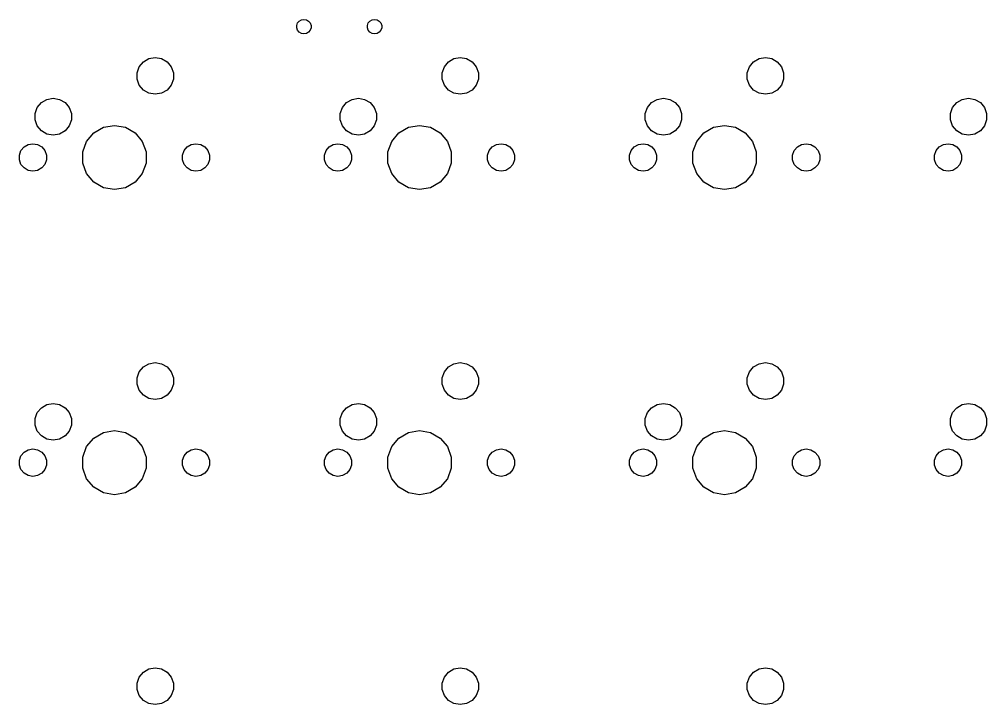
# Model space of a CAD drawing. Extents: x 16 to 275, y -108 to -13.
# Drawn here: x 16.1 to 76.3, y -56.1 to -13.4 of the extents above; entities that cross this region are included whole.
import ezdxf

# ---------------------------------------------------------------- set-up
doc = ezdxf.new("R2010")
doc.units = 0
doc.header["$MEASUREMENT"] = 0
doc.layers.add('BLACK', color=7, linetype='CONTINUOUS')

msp = doc.modelspace()

# ---------------------------------------------------------------- linework, layer by layer
at = {"layer": 'Black'}
for p, q in [((33.3559, -13.7725), (33.4095, -13.6253)), ((33.3559, -13.9293), (33.3559, -13.7725)), ((33.4095, -13.6253), (33.5103, -13.5052)), ((33.5103, -13.5052), (33.646, -13.4268)), ((33.646, -13.4268), (33.8004, -13.3996)), ((33.8004, -13.3996), (33.9547, -13.4268)), ((33.9547, -13.4268), (34.0904, -13.5052)), ((34.0904, -13.5052), (34.1912, -13.6253)), ((34.1912, -13.6253), (34.2448, -13.7725)), ((34.2448, -13.7725), (34.2448, -13.9293)), ((37.7552, -13.7725), (37.8088, -13.6253)), ((37.7552, -13.9293), (37.7552, -13.7725)), ((37.8088, -13.6253), (37.9096, -13.5052)), ((37.9096, -13.5052), (38.0453, -13.4268)), ((38.0453, -13.4268), (38.1996, -13.3996)), ((38.1996, -13.3996), (38.354, -13.4268)), ((38.354, -13.4268), (38.4897, -13.5052)), ((38.4897, -13.5052), (38.5905, -13.6253)), ((38.5905, -13.6253), (38.6441, -13.7725)), ((38.6441, -13.7725), (38.6441, -13.9293)), ((33.4095, -14.0765), (33.3559, -13.9293)), ((33.5103, -14.1966), (33.4095, -14.0765)), ((33.646, -14.275), (33.5103, -14.1966)), ((33.8004, -14.3022), (33.646, -14.275)), ((33.9547, -14.275), (33.8004, -14.3022)), ((34.0904, -14.1966), (33.9547, -14.275)), ((34.1912, -14.0765), (34.0904, -14.1966)), ((34.2448, -13.9293), (34.1912, -14.0765)), ((37.8088, -14.0765), (37.7552, -13.9293)), ((37.9096, -14.1966), (37.8088, -14.0765)), ((38.0453, -14.275), (37.9096, -14.1966)), ((38.1996, -14.3022), (38.0453, -14.275)), ((38.354, -14.275), (38.1996, -14.3022)), ((38.4897, -14.1966), (38.354, -14.275)), ((38.5905, -14.0765), (38.4897, -14.1966)), ((38.6441, -13.9293), (38.5905, -14.0765)), ((23.5464, -16.3463), (23.8025, -16.0411)), ((23.8025, -16.0411), (24.1476, -15.8418)), ((24.1476, -15.8418), (24.54, -15.7726)), ((24.54, -15.7726), (24.9324, -15.8418)), ((24.9324, -15.8418), (25.2775, -16.0411)), ((25.2775, -16.0411), (25.5336, -16.3463)), ((42.5464, -16.3463), (42.8025, -16.0411)), ((42.8025, -16.0411), (43.1476, -15.8418)), ((43.1476, -15.8418), (43.54, -15.7726)), ((43.54, -15.7726), (43.9324, -15.8418)), ((43.9324, -15.8418), (44.2775, -16.0411)), ((44.2775, -16.0411), (44.5336, -16.3463)), ((61.5464, -16.3463), (61.8025, -16.0411)), ((61.8025, -16.0411), (62.1476, -15.8418)), ((62.1476, -15.8418), (62.54, -15.7726)), ((62.54, -15.7726), (62.9324, -15.8418)), ((62.9324, -15.8418), (63.2775, -16.0411)), ((63.2775, -16.0411), (63.5336, -16.3463)), ((23.4101, -16.7208), (23.5464, -16.3463)), ((23.4101, -17.1192), (23.4101, -16.7208)), ((25.5336, -16.3463), (25.6699, -16.7208)), ((25.6699, -16.7208), (25.6699, -17.1192)), ((42.4101, -16.7208), (42.5464, -16.3463)), ((42.4101, -17.1192), (42.4101, -16.7208)), ((44.5336, -16.3463), (44.6699, -16.7208)), ((44.6699, -16.7208), (44.6699, -17.1192)), ((61.4101, -16.7208), (61.5464, -16.3463)), ((61.4101, -17.1192), (61.4101, -16.7208)), ((63.5336, -16.3463), (63.6699, -16.7208)), ((63.6699, -16.7208), (63.6699, -17.1192)), ((23.5464, -17.4937), (23.4101, -17.1192)), ((25.6699, -17.1192), (25.5336, -17.4937)), ((42.5464, -17.4937), (42.4101, -17.1192)), ((44.6699, -17.1192), (44.5336, -17.4937)), ((61.5464, -17.4937), (61.4101, -17.1192)), ((63.6699, -17.1192), (63.5336, -17.4937)), ((23.8025, -17.7989), (23.5464, -17.4937)), ((24.1476, -17.9982), (23.8025, -17.7989)), ((24.54, -18.0674), (24.1476, -17.9982)), ((24.9324, -17.9982), (24.54, -18.0674)), ((25.2775, -17.7989), (24.9324, -17.9982)), ((25.5336, -17.4937), (25.2775, -17.7989)), ((42.8025, -17.7989), (42.5464, -17.4937)), ((43.1476, -17.9982), (42.8025, -17.7989)), ((43.54, -18.0674), (43.1476, -17.9982)), ((43.9324, -17.9982), (43.54, -18.0674)), ((44.2775, -17.7989), (43.9324, -17.9982)), ((44.5336, -17.4937), (44.2775, -17.7989)), ((61.8025, -17.7989), (61.5464, -17.4937)), ((62.1476, -17.9982), (61.8025, -17.7989)), ((62.54, -18.0674), (62.1476, -17.9982)), ((62.9324, -17.9982), (62.54, -18.0674)), ((63.2775, -17.7989), (62.9324, -17.9982)), ((63.5336, -17.4937), (63.2775, -17.7989)), ((17.1964, -18.8863), (17.4525, -18.5811)), ((17.4525, -18.5811), (17.7976, -18.3818)), ((17.7976, -18.3818), (18.19, -18.3126)), ((18.19, -18.3126), (18.5824, -18.3818)), ((18.5824, -18.3818), (18.9275, -18.5811)), ((18.9275, -18.5811), (19.1836, -18.8863)), ((36.1964, -18.8863), (36.4525, -18.5811)), ((36.4525, -18.5811), (36.7976, -18.3818)), ((36.7976, -18.3818), (37.19, -18.3126)), ((37.19, -18.3126), (37.5824, -18.3818)), ((37.5824, -18.3818), (37.9275, -18.5811)), ((37.9275, -18.5811), (38.1836, -18.8863)), ((55.1964, -18.8863), (55.4525, -18.5811)), ((55.4525, -18.5811), (55.7976, -18.3818)), ((55.7976, -18.3818), (56.19, -18.3126)), ((56.19, -18.3126), (56.5824, -18.3818)), ((56.5824, -18.3818), (56.9275, -18.5811)), ((56.9275, -18.5811), (57.1836, -18.8863)), ((74.1964, -18.8863), (74.4525, -18.5811)), ((74.4525, -18.5811), (74.7976, -18.3818)), ((74.7976, -18.3818), (75.19, -18.3126)), ((75.19, -18.3126), (75.5824, -18.3818)), ((75.5824, -18.3818), (75.9275, -18.5811)), ((75.9275, -18.5811), (76.1836, -18.8863)), ((17.0601, -19.2608), (17.1964, -18.8863)), ((17.0601, -19.6592), (17.0601, -19.2608)), ((19.1836, -18.8863), (19.3199, -19.2608)), ((19.3199, -19.2608), (19.3199, -19.6592)), ((36.0601, -19.2608), (36.1964, -18.8863)), ((36.0601, -19.6592), (36.0601, -19.2608)), ((38.1836, -18.8863), (38.3199, -19.2608)), ((38.3199, -19.2608), (38.3199, -19.6592)), ((55.0601, -19.2608), (55.1964, -18.8863)), ((55.0601, -19.6592), (55.0601, -19.2608)), ((57.1836, -18.8863), (57.3199, -19.2608)), ((57.3199, -19.2608), (57.3199, -19.6592)), ((74.0601, -19.2608), (74.1964, -18.8863)), ((74.0601, -19.6592), (74.0601, -19.2608)), ((76.1836, -18.8863), (76.3199, -19.2608)), ((76.3199, -19.2608), (76.3199, -19.6592)), ((17.1964, -20.0337), (17.0601, -19.6592)), ((19.3199, -19.6592), (19.1836, -20.0337)), ((36.1964, -20.0337), (36.0601, -19.6592)), ((38.3199, -19.6592), (38.1836, -20.0337)), ((55.1964, -20.0337), (55.0601, -19.6592)), ((57.3199, -19.6592), (57.1836, -20.0337)), ((74.1964, -20.0337), (74.0601, -19.6592)), ((76.3199, -19.6592), (76.1836, -20.0337)), ((17.4525, -20.3389), (17.1964, -20.0337)), ((17.7976, -20.5382), (17.4525, -20.3389)), ((18.9275, -20.3389), (18.5824, -20.5382)), ((19.1836, -20.0337), (18.9275, -20.3389)), ((20.2666, -20.9992), (20.7134, -20.4667)), ((20.7134, -20.4667), (21.3154, -20.1192)), ((21.3154, -20.1192), (22, -19.9985)), ((22, -19.9985), (22.6846, -20.1192)), ((22.6846, -20.1192), (23.2865, -20.4667)), ((23.2865, -20.4667), (23.7334, -20.9992)), ((36.4525, -20.3389), (36.1964, -20.0337)), ((36.7976, -20.5382), (36.4525, -20.3389)), ((37.9275, -20.3389), (37.5824, -20.5382)), ((38.1836, -20.0337), (37.9275, -20.3389)), ((39.2666, -20.9992), (39.7135, -20.4667)), ((39.7135, -20.4667), (40.3154, -20.1192)), ((40.3154, -20.1192), (41, -19.9985)), ((41, -19.9985), (41.6846, -20.1192)), ((41.6846, -20.1192), (42.2865, -20.4667)), ((42.2865, -20.4667), (42.7334, -20.9992)), ((55.4525, -20.3389), (55.1964, -20.0337)), ((55.7976, -20.5382), (55.4525, -20.3389)), ((56.9275, -20.3389), (56.5824, -20.5382)), ((57.1836, -20.0337), (56.9275, -20.3389)), ((58.2666, -20.9992), (58.7134, -20.4667)), ((58.7134, -20.4667), (59.3154, -20.1192)), ((59.3154, -20.1192), (60, -19.9985)), ((60, -19.9985), (60.6846, -20.1192)), ((60.6846, -20.1192), (61.2865, -20.4667)), ((61.2865, -20.4667), (61.7334, -20.9992)), ((74.4525, -20.3389), (74.1964, -20.0337)), ((74.7976, -20.5382), (74.4525, -20.3389)), ((75.9275, -20.3389), (75.5824, -20.5382)), ((76.1836, -20.0337), (75.9275, -20.3389)), ((18.19, -20.6074), (17.7976, -20.5382)), ((18.5824, -20.5382), (18.19, -20.6074)), ((20.0289, -21.6524), (20.2666, -20.9992)), ((23.7334, -20.9992), (23.9711, -21.6524)), ((37.19, -20.6074), (36.7976, -20.5382)), ((37.5824, -20.5382), (37.19, -20.6074)), ((39.0289, -21.6524), (39.2666, -20.9992)), ((42.7334, -20.9992), (42.9711, -21.6524)), ((56.19, -20.6074), (55.7976, -20.5382)), ((56.5824, -20.5382), (56.19, -20.6074)), ((58.0289, -21.6524), (58.2666, -20.9992)), ((61.7334, -20.9992), (61.9711, -21.6524)), ((75.19, -20.6074), (74.7976, -20.5382)), ((75.5824, -20.5382), (75.19, -20.6074)), ((16.0788, -21.8517), (16.1803, -21.5729)), ((16.1803, -21.5729), (16.371, -21.3457)), ((16.371, -21.3457), (16.6279, -21.1974)), ((16.6279, -21.1974), (16.92, -21.1458)), ((16.92, -21.1458), (17.2121, -21.1974)), ((17.2121, -21.1974), (17.469, -21.3457)), ((17.469, -21.3457), (17.6597, -21.5729)), ((17.6597, -21.5729), (17.7612, -21.8517)), ((20.0289, -22.3476), (20.0289, -21.6524)), ((23.9711, -21.6524), (23.9711, -22.3476)), ((26.2388, -21.8517), (26.3403, -21.5729)), ((26.3403, -21.5729), (26.531, -21.3457)), ((26.531, -21.3457), (26.7879, -21.1974)), ((26.7879, -21.1974), (27.08, -21.1458)), ((27.08, -21.1458), (27.3721, -21.1974)), ((27.3721, -21.1974), (27.629, -21.3457)), ((27.629, -21.3457), (27.8197, -21.5729)), ((27.8197, -21.5729), (27.9212, -21.8517)), ((35.0788, -21.8517), (35.1803, -21.5729)), ((35.1803, -21.5729), (35.371, -21.3457)), ((35.371, -21.3457), (35.6279, -21.1974)), ((35.6279, -21.1974), (35.92, -21.1458)), ((35.92, -21.1458), (36.2121, -21.1974)), ((36.2121, -21.1974), (36.469, -21.3457)), ((36.469, -21.3457), (36.6597, -21.5729)), ((36.6597, -21.5729), (36.7612, -21.8517)), ((39.0289, -22.3476), (39.0289, -21.6524)), ((42.9711, -21.6524), (42.9711, -22.3476)), ((45.2388, -21.8517), (45.3403, -21.5729)), ((45.3403, -21.5729), (45.531, -21.3457)), ((45.531, -21.3457), (45.7879, -21.1974)), ((45.7879, -21.1974), (46.08, -21.1458)), ((46.08, -21.1458), (46.3721, -21.1974)), ((46.3721, -21.1974), (46.629, -21.3457)), ((46.629, -21.3457), (46.8197, -21.5729)), ((46.8197, -21.5729), (46.9212, -21.8517)), ((54.0788, -21.8517), (54.1803, -21.5729)), ((54.1803, -21.5729), (54.371, -21.3457)), ((54.371, -21.3457), (54.6279, -21.1974)), ((54.6279, -21.1974), (54.92, -21.1458)), ((54.92, -21.1458), (55.2121, -21.1974)), ((55.2121, -21.1974), (55.469, -21.3457)), ((55.469, -21.3457), (55.6597, -21.5729)), ((55.6597, -21.5729), (55.7612, -21.8517)), ((58.0289, -22.3476), (58.0289, -21.6524)), ((61.9711, -21.6524), (61.9711, -22.3476)), ((64.2388, -21.8517), (64.3403, -21.5729)), ((64.3403, -21.5729), (64.531, -21.3457)), ((64.531, -21.3457), (64.7879, -21.1974)), ((64.7879, -21.1974), (65.08, -21.1458)), ((65.08, -21.1458), (65.3721, -21.1974)), ((65.3721, -21.1974), (65.629, -21.3457)), ((65.629, -21.3457), (65.8197, -21.5729)), ((65.8197, -21.5729), (65.9212, -21.8517)), ((73.0788, -21.8517), (73.1803, -21.5729)), ((73.1803, -21.5729), (73.371, -21.3457)), ((73.371, -21.3457), (73.6279, -21.1974)), ((73.6279, -21.1974), (73.92, -21.1458)), ((73.92, -21.1458), (74.2121, -21.1974)), ((74.2121, -21.1974), (74.469, -21.3457)), ((74.469, -21.3457), (74.6597, -21.5729)), ((74.6597, -21.5729), (74.7612, -21.8517)), ((16.0788, -22.1483), (16.0788, -21.8517)), ((16.1803, -22.4271), (16.0788, -22.1483)), ((17.7612, -22.1483), (17.6597, -22.4271)), ((17.7612, -21.8517), (17.7612, -22.1483)), ((26.2388, -22.1483), (26.2388, -21.8517)), ((26.3403, -22.4271), (26.2388, -22.1483)), ((27.9212, -22.1483), (27.8197, -22.4271)), ((27.9212, -21.8517), (27.9212, -22.1483)), ((35.0788, -22.1483), (35.0788, -21.8517)), ((35.1803, -22.4271), (35.0788, -22.1483)), ((36.7612, -22.1483), (36.6597, -22.4271)), ((36.7612, -21.8517), (36.7612, -22.1483)), ((45.2388, -22.1483), (45.2388, -21.8517)), ((45.3403, -22.4271), (45.2388, -22.1483)), ((46.9212, -22.1483), (46.8197, -22.4271)), ((46.9212, -21.8517), (46.9212, -22.1483)), ((54.0788, -22.1483), (54.0788, -21.8517)), ((54.1803, -22.4271), (54.0788, -22.1483)), ((55.7612, -22.1483), (55.6597, -22.4271)), ((55.7612, -21.8517), (55.7612, -22.1483)), ((64.2388, -22.1483), (64.2388, -21.8517)), ((64.3403, -22.4271), (64.2388, -22.1483)), ((65.9212, -22.1483), (65.8197, -22.4271)), ((65.9212, -21.8517), (65.9212, -22.1483)), ((73.0788, -22.1483), (73.0788, -21.8517)), ((73.1803, -22.4271), (73.0788, -22.1483)), ((74.7612, -22.1483), (74.6597, -22.4271)), ((74.7612, -21.8517), (74.7612, -22.1483)), ((16.371, -22.6543), (16.1803, -22.4271)), ((16.6279, -22.8026), (16.371, -22.6543)), ((16.92, -22.8542), (16.6279, -22.8026)), ((17.2121, -22.8026), (16.92, -22.8542)), ((17.469, -22.6543), (17.2121, -22.8026)), ((17.6597, -22.4271), (17.469, -22.6543)), ((20.2666, -23.0008), (20.0289, -22.3476)), ((23.9711, -22.3476), (23.7334, -23.0008)), ((26.531, -22.6543), (26.3403, -22.4271)), ((26.7879, -22.8026), (26.531, -22.6543)), ((27.08, -22.8542), (26.7879, -22.8026)), ((27.3721, -22.8026), (27.08, -22.8542)), ((27.629, -22.6543), (27.3721, -22.8026)), ((27.8197, -22.4271), (27.629, -22.6543)), ((35.371, -22.6543), (35.1803, -22.4271)), ((35.6279, -22.8026), (35.371, -22.6543)), ((35.92, -22.8542), (35.6279, -22.8026)), ((36.2121, -22.8026), (35.92, -22.8542)), ((36.469, -22.6543), (36.2121, -22.8026)), ((36.6597, -22.4271), (36.469, -22.6543)), ((39.2666, -23.0008), (39.0289, -22.3476)), ((42.9711, -22.3476), (42.7334, -23.0008)), ((45.531, -22.6543), (45.3403, -22.4271)), ((45.7879, -22.8026), (45.531, -22.6543)), ((46.08, -22.8542), (45.7879, -22.8026)), ((46.3721, -22.8026), (46.08, -22.8542)), ((46.629, -22.6543), (46.3721, -22.8026)), ((46.8197, -22.4271), (46.629, -22.6543)), ((54.371, -22.6543), (54.1803, -22.4271)), ((54.6279, -22.8026), (54.371, -22.6543)), ((54.92, -22.8542), (54.6279, -22.8026)), ((55.2121, -22.8026), (54.92, -22.8542)), ((55.469, -22.6543), (55.2121, -22.8026)), ((55.6597, -22.4271), (55.469, -22.6543)), ((58.2666, -23.0008), (58.0289, -22.3476)), ((61.9711, -22.3476), (61.7334, -23.0008)), ((64.531, -22.6543), (64.3403, -22.4271)), ((64.7879, -22.8026), (64.531, -22.6543)), ((65.08, -22.8542), (64.7879, -22.8026)), ((65.3721, -22.8026), (65.08, -22.8542)), ((65.629, -22.6543), (65.3721, -22.8026)), ((65.8197, -22.4271), (65.629, -22.6543)), ((73.371, -22.6543), (73.1803, -22.4271)), ((73.6279, -22.8026), (73.371, -22.6543)), ((73.92, -22.8542), (73.6279, -22.8026)), ((74.2121, -22.8026), (73.92, -22.8542)), ((74.469, -22.6543), (74.2121, -22.8026)), ((74.6597, -22.4271), (74.469, -22.6543)), ((20.7134, -23.5332), (20.2666, -23.0008)), ((23.7334, -23.0008), (23.2865, -23.5332)), ((39.7135, -23.5332), (39.2666, -23.0008)), ((42.7334, -23.0008), (42.2865, -23.5332)), ((58.7134, -23.5332), (58.2666, -23.0008)), ((61.7334, -23.0008), (61.2865, -23.5332)), ((21.3154, -23.8808), (20.7134, -23.5332)), ((22, -24.0015), (21.3154, -23.8808)), ((22.6846, -23.8808), (22, -24.0015)), ((23.2865, -23.5332), (22.6846, -23.8808)), ((40.3154, -23.8808), (39.7135, -23.5332)), ((41, -24.0015), (40.3154, -23.8808)), ((41.6846, -23.8808), (41, -24.0015)), ((42.2865, -23.5332), (41.6846, -23.8808)), ((59.3154, -23.8808), (58.7134, -23.5332)), ((60, -24.0015), (59.3154, -23.8808)), ((60.6846, -23.8808), (60, -24.0015)), ((61.2865, -23.5332), (60.6846, -23.8808)), ((23.8025, -35.0411), (24.1476, -34.8418)), ((24.1476, -34.8418), (24.54, -34.7726)), ((24.54, -34.7726), (24.9324, -34.8418)), ((24.9324, -34.8418), (25.2775, -35.0411)), ((42.8025, -35.0411), (43.1476, -34.8418)), ((43.1476, -34.8418), (43.54, -34.7726)), ((43.54, -34.7726), (43.9324, -34.8418)), ((43.9324, -34.8418), (44.2775, -35.0411)), ((61.8025, -35.0411), (62.1476, -34.8418)), ((62.1476, -34.8418), (62.54, -34.7726)), ((62.54, -34.7726), (62.9324, -34.8418)), ((62.9324, -34.8418), (63.2775, -35.0411)), ((23.4101, -35.7208), (23.5464, -35.3463)), ((23.5464, -35.3463), (23.8025, -35.0411)), ((25.2775, -35.0411), (25.5336, -35.3463)), ((25.5336, -35.3463), (25.6699, -35.7208)), ((42.4101, -35.7208), (42.5464, -35.3463)), ((42.5464, -35.3463), (42.8025, -35.0411)), ((44.2775, -35.0411), (44.5336, -35.3463)), ((44.5336, -35.3463), (44.6699, -35.7208)), ((61.4101, -35.7208), (61.5464, -35.3463)), ((61.5464, -35.3463), (61.8025, -35.0411)), ((63.2775, -35.0411), (63.5336, -35.3463)), ((63.5336, -35.3463), (63.6699, -35.7208)), ((23.4101, -36.1192), (23.4101, -35.7208)), ((23.5464, -36.4937), (23.4101, -36.1192)), ((25.6699, -36.1192), (25.5336, -36.4937)), ((25.6699, -35.7208), (25.6699, -36.1192)), ((42.4101, -36.1192), (42.4101, -35.7208)), ((42.5464, -36.4937), (42.4101, -36.1192)), ((44.6699, -36.1192), (44.5336, -36.4937)), ((44.6699, -35.7208), (44.6699, -36.1192)), ((61.4101, -36.1192), (61.4101, -35.7208)), ((61.5464, -36.4937), (61.4101, -36.1192)), ((63.6699, -36.1192), (63.5336, -36.4937)), ((63.6699, -35.7208), (63.6699, -36.1192)), ((23.8025, -36.7989), (23.5464, -36.4937)), ((25.5336, -36.4937), (25.2775, -36.7989)), ((42.8025, -36.7989), (42.5464, -36.4937)), ((44.5336, -36.4937), (44.2775, -36.7989)), ((61.8025, -36.7989), (61.5464, -36.4937)), ((63.5336, -36.4937), (63.2775, -36.7989)), ((17.7976, -37.3818), (18.19, -37.3126)), ((18.19, -37.3126), (18.5824, -37.3818)), ((24.1476, -36.9982), (23.8025, -36.7989)), ((24.54, -37.0674), (24.1476, -36.9982)), ((24.9324, -36.9982), (24.54, -37.0674)), ((25.2775, -36.7989), (24.9324, -36.9982)), ((36.7976, -37.3818), (37.19, -37.3126)), ((37.19, -37.3126), (37.5824, -37.3818)), ((43.1476, -36.9982), (42.8025, -36.7989)), ((43.54, -37.0674), (43.1476, -36.9982)), ((43.9324, -36.9982), (43.54, -37.0674)), ((44.2775, -36.7989), (43.9324, -36.9982)), ((55.7976, -37.3818), (56.19, -37.3126)), ((56.19, -37.3126), (56.5824, -37.3818)), ((62.1476, -36.9982), (61.8025, -36.7989)), ((62.54, -37.0674), (62.1476, -36.9982)), ((62.9324, -36.9982), (62.54, -37.0674)), ((63.2775, -36.7989), (62.9324, -36.9982)), ((74.7976, -37.3818), (75.19, -37.3126)), ((75.19, -37.3126), (75.5824, -37.3818)), ((17.0601, -38.2608), (17.1964, -37.8863)), ((17.1964, -37.8863), (17.4525, -37.5811)), ((17.4525, -37.5811), (17.7976, -37.3818)), ((18.5824, -37.3818), (18.9275, -37.5811)), ((18.9275, -37.5811), (19.1836, -37.8863)), ((19.1836, -37.8863), (19.3199, -38.2608)), ((36.0601, -38.2608), (36.1964, -37.8863)), ((36.1964, -37.8863), (36.4525, -37.5811)), ((36.4525, -37.5811), (36.7976, -37.3818)), ((37.5824, -37.3818), (37.9275, -37.5811)), ((37.9275, -37.5811), (38.1836, -37.8863)), ((38.1836, -37.8863), (38.3199, -38.2608)), ((55.0601, -38.2608), (55.1964, -37.8863)), ((55.1964, -37.8863), (55.4525, -37.5811)), ((55.4525, -37.5811), (55.7976, -37.3818)), ((56.5824, -37.3818), (56.9275, -37.5811)), ((56.9275, -37.5811), (57.1836, -37.8863)), ((57.1836, -37.8863), (57.3199, -38.2608)), ((74.0601, -38.2608), (74.1964, -37.8863)), ((74.1964, -37.8863), (74.4525, -37.5811)), ((74.4525, -37.5811), (74.7976, -37.3818)), ((75.5824, -37.3818), (75.9275, -37.5811)), ((75.9275, -37.5811), (76.1836, -37.8863)), ((76.1836, -37.8863), (76.3199, -38.2608)), ((17.0601, -38.6592), (17.0601, -38.2608)), ((19.3199, -38.2608), (19.3199, -38.6592)), ((36.0601, -38.6592), (36.0601, -38.2608)), ((38.3199, -38.2608), (38.3199, -38.6592)), ((55.0601, -38.6592), (55.0601, -38.2608)), ((57.3199, -38.2608), (57.3199, -38.6592)), ((74.0601, -38.6592), (74.0601, -38.2608)), ((76.3199, -38.2608), (76.3199, -38.6592)), ((17.1964, -39.0337), (17.0601, -38.6592)), ((17.4525, -39.3389), (17.1964, -39.0337)), ((19.1836, -39.0337), (18.9275, -39.3389)), ((19.3199, -38.6592), (19.1836, -39.0337)), ((20.7134, -39.4667), (21.3154, -39.1192)), ((21.3154, -39.1192), (22, -38.9985)), ((22, -38.9985), (22.6846, -39.1192)), ((22.6846, -39.1192), (23.2865, -39.4667)), ((36.1964, -39.0337), (36.0601, -38.6592)), ((36.4525, -39.3389), (36.1964, -39.0337)), ((38.1836, -39.0337), (37.9275, -39.3389)), ((38.3199, -38.6592), (38.1836, -39.0337)), ((39.7135, -39.4667), (40.3154, -39.1192)), ((40.3154, -39.1192), (41, -38.9985)), ((41, -38.9985), (41.6846, -39.1192)), ((41.6846, -39.1192), (42.2865, -39.4667)), ((55.1964, -39.0337), (55.0601, -38.6592)), ((55.4525, -39.3389), (55.1964, -39.0337)), ((57.1836, -39.0337), (56.9275, -39.3389)), ((57.3199, -38.6592), (57.1836, -39.0337)), ((58.7134, -39.4667), (59.3154, -39.1192)), ((59.3154, -39.1192), (60, -38.9985)), ((60, -38.9985), (60.6846, -39.1192)), ((60.6846, -39.1192), (61.2865, -39.4667)), ((74.1964, -39.0337), (74.0601, -38.6592)), ((74.4525, -39.3389), (74.1964, -39.0337)), ((76.1836, -39.0337), (75.9275, -39.3389)), ((76.3199, -38.6592), (76.1836, -39.0337)), ((17.7976, -39.5382), (17.4525, -39.3389)), ((18.19, -39.6074), (17.7976, -39.5382)), ((18.5824, -39.5382), (18.19, -39.6074)), ((18.9275, -39.3389), (18.5824, -39.5382)), ((20.2666, -39.9992), (20.7134, -39.4667)), ((23.2865, -39.4667), (23.7334, -39.9992)), ((36.7976, -39.5382), (36.4525, -39.3389)), ((37.19, -39.6074), (36.7976, -39.5382)), ((37.5824, -39.5382), (37.19, -39.6074)), ((37.9275, -39.3389), (37.5824, -39.5382)), ((39.2666, -39.9992), (39.7135, -39.4667)), ((42.2865, -39.4667), (42.7334, -39.9992)), ((55.7976, -39.5382), (55.4525, -39.3389)), ((56.19, -39.6074), (55.7976, -39.5382)), ((56.5824, -39.5382), (56.19, -39.6074)), ((56.9275, -39.3389), (56.5824, -39.5382)), ((58.2666, -39.9992), (58.7134, -39.4667)), ((61.2865, -39.4667), (61.7334, -39.9992)), ((74.7976, -39.5382), (74.4525, -39.3389)), ((75.19, -39.6074), (74.7976, -39.5382)), ((75.5824, -39.5382), (75.19, -39.6074)), ((75.9275, -39.3389), (75.5824, -39.5382)), ((16.1803, -40.5729), (16.371, -40.3457)), ((16.371, -40.3457), (16.6279, -40.1974)), ((16.6279, -40.1974), (16.92, -40.1458)), ((16.92, -40.1458), (17.2121, -40.1974)), ((17.2121, -40.1974), (17.469, -40.3457)), ((17.469, -40.3457), (17.6597, -40.5729)), ((20.0289, -40.6524), (20.2666, -39.9992)), ((23.7334, -39.9992), (23.9711, -40.6524)), ((26.3403, -40.5729), (26.531, -40.3457)), ((26.531, -40.3457), (26.7879, -40.1974)), ((26.7879, -40.1974), (27.08, -40.1458)), ((27.08, -40.1458), (27.3721, -40.1974)), ((27.3721, -40.1974), (27.629, -40.3457)), ((27.629, -40.3457), (27.8197, -40.5729)), ((35.1803, -40.5729), (35.371, -40.3457)), ((35.371, -40.3457), (35.6279, -40.1974)), ((35.6279, -40.1974), (35.92, -40.1458)), ((35.92, -40.1458), (36.2121, -40.1974)), ((36.2121, -40.1974), (36.469, -40.3457)), ((36.469, -40.3457), (36.6597, -40.5729)), ((39.0289, -40.6524), (39.2666, -39.9992)), ((42.7334, -39.9992), (42.9711, -40.6524)), ((45.3403, -40.5729), (45.531, -40.3457)), ((45.531, -40.3457), (45.7879, -40.1974)), ((45.7879, -40.1974), (46.08, -40.1458)), ((46.08, -40.1458), (46.3721, -40.1974)), ((46.3721, -40.1974), (46.629, -40.3457)), ((46.629, -40.3457), (46.8197, -40.5729)), ((54.1803, -40.5729), (54.371, -40.3457)), ((54.371, -40.3457), (54.6279, -40.1974)), ((54.6279, -40.1974), (54.92, -40.1458)), ((54.92, -40.1458), (55.2121, -40.1974)), ((55.2121, -40.1974), (55.469, -40.3457)), ((55.469, -40.3457), (55.6597, -40.5729)), ((58.0289, -40.6524), (58.2666, -39.9992)), ((61.7334, -39.9992), (61.9711, -40.6524)), ((64.3403, -40.5729), (64.531, -40.3457)), ((64.531, -40.3457), (64.7879, -40.1974)), ((64.7879, -40.1974), (65.08, -40.1458)), ((65.08, -40.1458), (65.3721, -40.1974)), ((65.3721, -40.1974), (65.629, -40.3457)), ((65.629, -40.3457), (65.8197, -40.5729)), ((73.1803, -40.5729), (73.371, -40.3457)), ((73.371, -40.3457), (73.6279, -40.1974)), ((73.6279, -40.1974), (73.92, -40.1458)), ((73.92, -40.1458), (74.2121, -40.1974)), ((74.2121, -40.1974), (74.469, -40.3457)), ((74.469, -40.3457), (74.6597, -40.5729)), ((16.0788, -40.8517), (16.1803, -40.5729)), ((16.0788, -41.1483), (16.0788, -40.8517)), ((17.6597, -40.5729), (17.7612, -40.8517)), ((17.7612, -40.8517), (17.7612, -41.1483)), ((20.0289, -41.3476), (20.0289, -40.6524)), ((23.9711, -40.6524), (23.9711, -41.3476)), ((26.2388, -40.8517), (26.3403, -40.5729)), ((26.2388, -41.1483), (26.2388, -40.8517)), ((27.8197, -40.5729), (27.9212, -40.8517)), ((27.9212, -40.8517), (27.9212, -41.1483)), ((35.0788, -40.8517), (35.1803, -40.5729)), ((35.0788, -41.1483), (35.0788, -40.8517)), ((36.6597, -40.5729), (36.7612, -40.8517)), ((36.7612, -40.8517), (36.7612, -41.1483)), ((39.0289, -41.3476), (39.0289, -40.6524)), ((42.9711, -40.6524), (42.9711, -41.3476)), ((45.2388, -40.8517), (45.3403, -40.5729)), ((45.2388, -41.1483), (45.2388, -40.8517)), ((46.8197, -40.5729), (46.9212, -40.8517)), ((46.9212, -40.8517), (46.9212, -41.1483)), ((54.0788, -40.8517), (54.1803, -40.5729)), ((54.0788, -41.1483), (54.0788, -40.8517)), ((55.6597, -40.5729), (55.7612, -40.8517)), ((55.7612, -40.8517), (55.7612, -41.1483)), ((58.0289, -41.3476), (58.0289, -40.6524)), ((61.9711, -40.6524), (61.9711, -41.3476)), ((64.2388, -40.8517), (64.3403, -40.5729)), ((64.2388, -41.1483), (64.2388, -40.8517)), ((65.8197, -40.5729), (65.9212, -40.8517)), ((65.9212, -40.8517), (65.9212, -41.1483)), ((73.0788, -40.8517), (73.1803, -40.5729)), ((73.0788, -41.1483), (73.0788, -40.8517)), ((74.6597, -40.5729), (74.7612, -40.8517)), ((74.7612, -40.8517), (74.7612, -41.1483)), ((16.1803, -41.4271), (16.0788, -41.1483)), ((16.371, -41.6543), (16.1803, -41.4271)), ((17.6597, -41.4271), (17.469, -41.6543)), ((17.7612, -41.1483), (17.6597, -41.4271)), ((20.2666, -42.0008), (20.0289, -41.3476)), ((23.9711, -41.3476), (23.7334, -42.0008)), ((26.3403, -41.4271), (26.2388, -41.1483)), ((26.531, -41.6543), (26.3403, -41.4271)), ((27.8197, -41.4271), (27.629, -41.6543)), ((27.9212, -41.1483), (27.8197, -41.4271)), ((35.1803, -41.4271), (35.0788, -41.1483)), ((35.371, -41.6543), (35.1803, -41.4271)), ((36.6597, -41.4271), (36.469, -41.6543)), ((36.7612, -41.1483), (36.6597, -41.4271)), ((39.2666, -42.0008), (39.0289, -41.3476)), ((42.9711, -41.3476), (42.7334, -42.0008)), ((45.3403, -41.4271), (45.2388, -41.1483)), ((45.531, -41.6543), (45.3403, -41.4271)), ((46.8197, -41.4271), (46.629, -41.6543)), ((46.9212, -41.1483), (46.8197, -41.4271)), ((54.1803, -41.4271), (54.0788, -41.1483)), ((54.371, -41.6543), (54.1803, -41.4271)), ((55.6597, -41.4271), (55.469, -41.6543)), ((55.7612, -41.1483), (55.6597, -41.4271)), ((58.2666, -42.0008), (58.0289, -41.3476)), ((61.9711, -41.3476), (61.7334, -42.0008)), ((64.3403, -41.4271), (64.2388, -41.1483)), ((64.531, -41.6543), (64.3403, -41.4271)), ((65.8197, -41.4271), (65.629, -41.6543)), ((65.9212, -41.1483), (65.8197, -41.4271)), ((73.1803, -41.4271), (73.0788, -41.1483)), ((73.371, -41.6543), (73.1803, -41.4271)), ((74.6597, -41.4271), (74.469, -41.6543)), ((74.7612, -41.1483), (74.6597, -41.4271)), ((16.6279, -41.8026), (16.371, -41.6543)), ((16.92, -41.8541), (16.6279, -41.8026)), ((17.2121, -41.8026), (16.92, -41.8541)), ((17.469, -41.6543), (17.2121, -41.8026)), ((20.7134, -42.5332), (20.2666, -42.0008)), ((23.7334, -42.0008), (23.2865, -42.5332)), ((26.7879, -41.8026), (26.531, -41.6543)), ((27.08, -41.8541), (26.7879, -41.8026)), ((27.3721, -41.8026), (27.08, -41.8541)), ((27.629, -41.6543), (27.3721, -41.8026)), ((35.6279, -41.8026), (35.371, -41.6543)), ((35.92, -41.8541), (35.6279, -41.8026)), ((36.2121, -41.8026), (35.92, -41.8541)), ((36.469, -41.6543), (36.2121, -41.8026)), ((39.7135, -42.5332), (39.2666, -42.0008)), ((42.7334, -42.0008), (42.2865, -42.5332)), ((45.7879, -41.8026), (45.531, -41.6543)), ((46.08, -41.8541), (45.7879, -41.8026)), ((46.3721, -41.8026), (46.08, -41.8541)), ((46.629, -41.6543), (46.3721, -41.8026)), ((54.6279, -41.8026), (54.371, -41.6543)), ((54.92, -41.8541), (54.6279, -41.8026)), ((55.2121, -41.8026), (54.92, -41.8541)), ((55.469, -41.6543), (55.2121, -41.8026)), ((58.7134, -42.5332), (58.2666, -42.0008)), ((61.7334, -42.0008), (61.2865, -42.5332)), ((64.7879, -41.8026), (64.531, -41.6543)), ((65.08, -41.8541), (64.7879, -41.8026)), ((65.3721, -41.8026), (65.08, -41.8541)), ((65.629, -41.6543), (65.3721, -41.8026)), ((73.6279, -41.8026), (73.371, -41.6543)), ((73.92, -41.8541), (73.6279, -41.8026)), ((74.2121, -41.8026), (73.92, -41.8541)), ((74.469, -41.6543), (74.2121, -41.8026)), ((21.3154, -42.8808), (20.7134, -42.5332)), ((23.2865, -42.5332), (22.6846, -42.8808)), ((40.3154, -42.8808), (39.7135, -42.5332)), ((42.2865, -42.5332), (41.6846, -42.8808)), ((59.3154, -42.8808), (58.7134, -42.5332)), ((61.2865, -42.5332), (60.6846, -42.8808)), ((22, -43.0015), (21.3154, -42.8808)), ((22.6846, -42.8808), (22, -43.0015)), ((41, -43.0015), (40.3154, -42.8808)), ((41.6846, -42.8808), (41, -43.0015)), ((60, -43.0015), (59.3154, -42.8808)), ((60.6846, -42.8808), (60, -43.0015)), ((23.5464, -54.3463), (23.8025, -54.0411)), ((23.8025, -54.0411), (24.1476, -53.8418)), ((24.1476, -53.8418), (24.54, -53.7726)), ((24.54, -53.7726), (24.9324, -53.8418)), ((24.9324, -53.8418), (25.2775, -54.0411)), ((25.2775, -54.0411), (25.5336, -54.3463)), ((42.5464, -54.3463), (42.8025, -54.0411)), ((42.8025, -54.0411), (43.1476, -53.8418)), ((43.1476, -53.8418), (43.54, -53.7726)), ((43.54, -53.7726), (43.9324, -53.8418)), ((43.9324, -53.8418), (44.2775, -54.0411)), ((44.2775, -54.0411), (44.5336, -54.3463)), ((61.5464, -54.3463), (61.8025, -54.0411)), ((61.8025, -54.0411), (62.1476, -53.8418)), ((62.1476, -53.8418), (62.54, -53.7726)), ((62.54, -53.7726), (62.9324, -53.8418)), ((62.9324, -53.8418), (63.2775, -54.0411)), ((63.2775, -54.0411), (63.5336, -54.3463)), ((23.4101, -54.7208), (23.5464, -54.3463)), ((23.4101, -55.1192), (23.4101, -54.7208)), ((25.5336, -54.3463), (25.6699, -54.7208)), ((25.6699, -54.7208), (25.6699, -55.1192)), ((42.4101, -54.7208), (42.5464, -54.3463)), ((42.4101, -55.1192), (42.4101, -54.7208)), ((44.5336, -54.3463), (44.6699, -54.7208)), ((44.6699, -54.7208), (44.6699, -55.1192)), ((61.4101, -54.7208), (61.5464, -54.3463)), ((61.4101, -55.1192), (61.4101, -54.7208)), ((63.5336, -54.3463), (63.6699, -54.7208)), ((63.6699, -54.7208), (63.6699, -55.1192)), ((23.5464, -55.4937), (23.4101, -55.1192)), ((25.6699, -55.1192), (25.5336, -55.4937)), ((42.5464, -55.4937), (42.4101, -55.1192)), ((44.6699, -55.1192), (44.5336, -55.4937)), ((61.5464, -55.4937), (61.4101, -55.1192)), ((63.6699, -55.1192), (63.5336, -55.4937)), ((23.8025, -55.7989), (23.5464, -55.4937)), ((24.1476, -55.9982), (23.8025, -55.7989)), ((24.54, -56.0674), (24.1476, -55.9982)), ((24.9324, -55.9982), (24.54, -56.0674)), ((25.2775, -55.7989), (24.9324, -55.9982)), ((25.5336, -55.4937), (25.2775, -55.7989)), ((42.8025, -55.7989), (42.5464, -55.4937)), ((43.1476, -55.9982), (42.8025, -55.7989)), ((43.54, -56.0674), (43.1476, -55.9982)), ((43.9324, -55.9982), (43.54, -56.0674)), ((44.2775, -55.7989), (43.9324, -55.9982)), ((44.5336, -55.4937), (44.2775, -55.7989)), ((61.8025, -55.7989), (61.5464, -55.4937)), ((62.1476, -55.9982), (61.8025, -55.7989)), ((62.54, -56.0674), (62.1476, -55.9982)), ((62.9324, -55.9982), (62.54, -56.0674)), ((63.2775, -55.7989), (62.9324, -55.9982)), ((63.5336, -55.4937), (63.2775, -55.7989))]:
    msp.add_line(p, q, dxfattribs=at)

doc.saveas('drawing.dxf')
